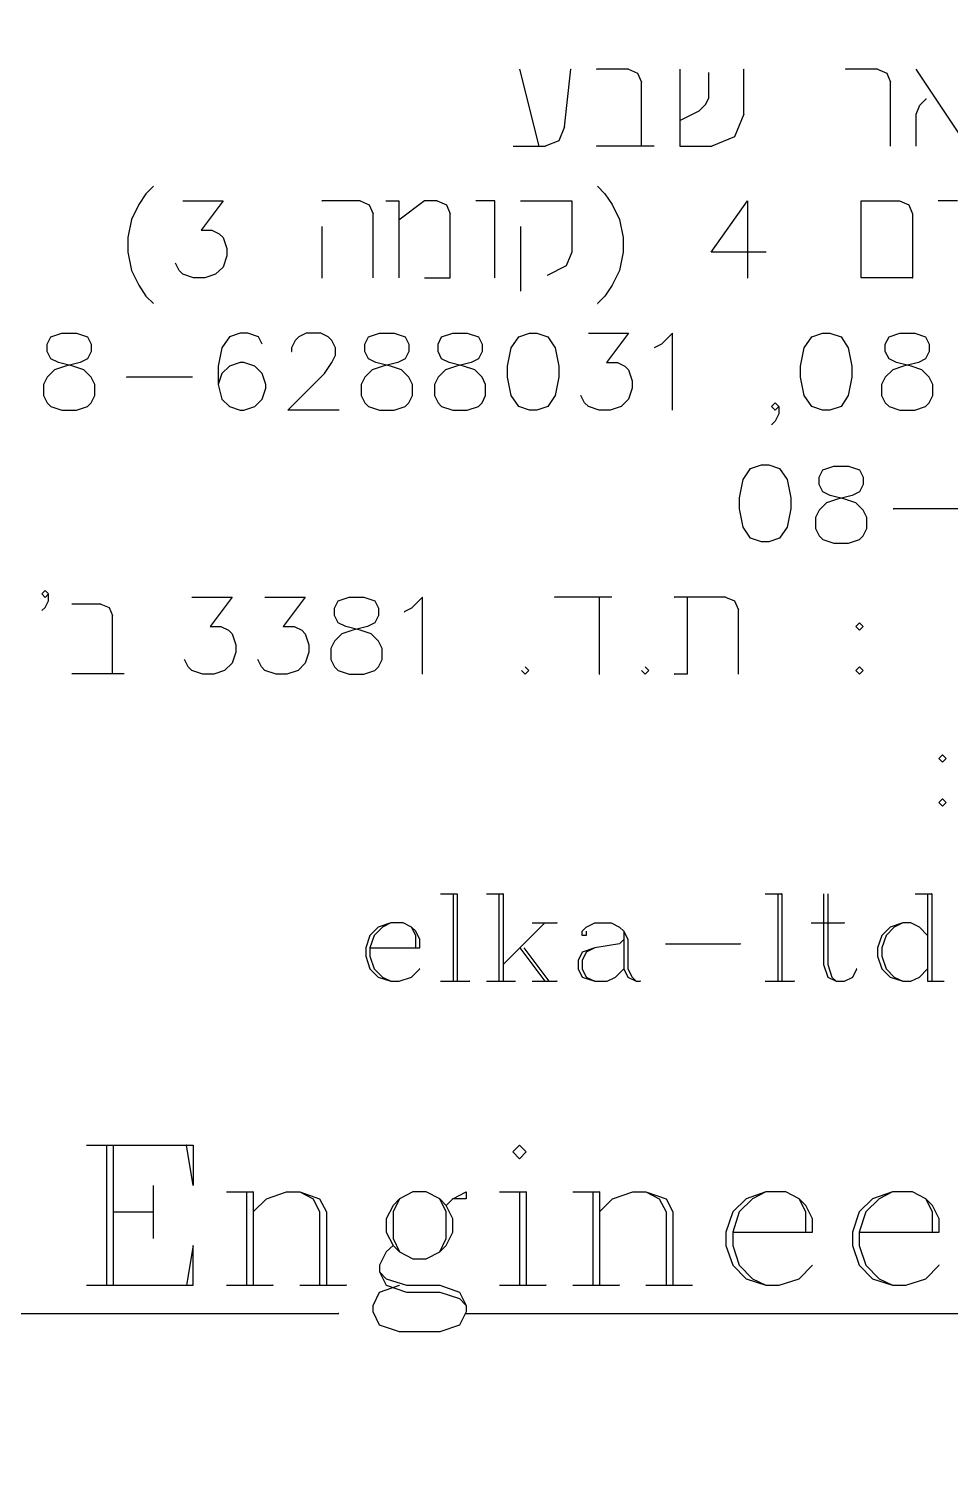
# Model space of a CAD drawing. Header units: metres. Extents: x 196582 to 208442, y 561446 to 572119.
# Drawn here: x 196758.98 to 196785.32, y 563631.65 to 563672.51 of the extents above; entities that cross this region are included whole.
import ezdxf

# ---------------------------------------------------------------- set-up
doc = ezdxf.new("R2010")
doc.units = ezdxf.units.M
doc.header["$MEASUREMENT"] = 0
doc.layers.add('M1204', color=7, linetype='Continuous')
picture_1 = doc.add_image_def('image1.ecw', size_in_pixel=(118525, 46520))

msp = doc.modelspace()

# ---------------------------------------------------------------- linework, layer by layer
at = {"layer": 'M1204'}
for p, q in [((196773.007, 563671.349), (196773.558, 563669.147)), ((196774.292, 563669.699), (196774.474, 563671.349)), ((196774.474, 563671.349), (196774.48, 563671.349)), ((196776.124, 563671.349), (196775.208, 563671.349)), ((196775.208, 563671.349), (196775.214, 563671.349)), ((196776.124, 563671.349), (196776.382, 563671.238)), ((196776.382, 563671.238), (196776.488, 563670.979)), ((196777.586, 563671.349), (196777.586, 563669.147)), ((196778.414, 563671.255), (196778.42, 563671.255)), ((196778.414, 563670.521), (196778.414, 563671.255)), ((196779.418, 563670.063), (196779.418, 563671.349)), ((196779.418, 563671.349), (196779.424, 563671.349)), ((196782.324, 563671.349), (196782.33, 563671.349)), ((196783.24, 563671.349), (196782.324, 563671.349)), ((196783.24, 563671.349), (196783.498, 563671.238)), ((196783.498, 563671.238), (196783.604, 563670.979)), ((196785.806, 563669.147), (196784.338, 563671.349)), ((196784.338, 563671.349), (196784.344, 563671.349)), ((196776.488, 563669.147), (196776.488, 563670.979)), ((196776.488, 563670.979), (196776.494, 563670.979)), ((196776.488, 563670.979), (196776.494, 563670.979)), ((196783.604, 563669.147), (196783.604, 563670.979)), ((196783.604, 563670.979), (196783.61, 563670.979)), ((196783.604, 563670.979), (196783.61, 563670.979)), ((196778.138, 563670.157), (196778.32, 563670.339)), ((196778.32, 563670.339), (196778.414, 563670.521)), ((196784.338, 563670.063), (196784.444, 563670.322)), ((196784.444, 563670.322), (196784.626, 563670.504)), ((196784.626, 563670.504), (196784.631, 563670.504)), ((196777.586, 563669.881), (196778.138, 563670.157)), ((196779.418, 563670.063), (196779.148, 563669.418)), ((196784.338, 563669.147), (196784.338, 563670.063)), ((196774.292, 563669.699), (196774.128, 563669.306)), ((196772.825, 563669.147), (196773.74, 563669.147)), ((196773.558, 563669.147), (196773.564, 563669.147)), ((196774.128, 563669.306), (196773.74, 563669.147)), ((196773.74, 563669.147), (196773.746, 563669.147)), ((196773.74, 563669.147), (196773.746, 563669.147)), ((196776.852, 563669.147), (196775.208, 563669.147)), ((196775.208, 563669.147), (196775.214, 563669.147)), ((196777.586, 563669.147), (196778.502, 563669.147)), ((196779.148, 563669.418), (196778.502, 563669.147)), ((196778.502, 563669.147), (196778.508, 563669.147)), ((196778.502, 563669.147), (196778.508, 563669.147)), ((196762.333, 563667.791), (196762.127, 563667.48)), ((196762.544, 563668.003), (196762.333, 563667.791)), ((196775.238, 563668.003), (196775.443, 563667.791)), ((196775.443, 563667.791), (196775.654, 563667.48)), ((196762.127, 563667.48), (196761.916, 563667.057)), ((196763.384, 563667.586), (196764.534, 563667.586)), ((196764.534, 563667.586), (196763.906, 563666.746)), ((196768.456, 563667.586), (196767.359, 563667.586)), ((196767.359, 563667.586), (196767.364, 563667.586)), ((196768.456, 563667.586), (196768.715, 563667.474)), ((196768.715, 563667.474), (196768.826, 563667.216)), ((196769.19, 563667.586), (196769.554, 563667.586)), ((196769.554, 563667.586), (196769.554, 563665.384)), ((196770.288, 563667.586), (196769.554, 563667.034)), ((196770.658, 563667.586), (196770.288, 563667.586)), ((196770.658, 563667.586), (196770.916, 563667.474)), ((196770.916, 563667.474), (196771.022, 563667.216)), ((196772.302, 563667.586), (196771.756, 563667.586)), ((196771.756, 563667.586), (196771.762, 563667.586)), ((196772.302, 563665.384), (196772.302, 563667.586)), ((196773.036, 563667.586), (196774.504, 563667.586)), ((196774.504, 563667.586), (196774.504, 563666.118)), ((196775.654, 563667.48), (196775.866, 563667.057)), ((196778.479, 563666.118), (196779.524, 563667.586)), ((196779.524, 563667.586), (196779.524, 563665.384)), ((196782.77, 563665.384), (196782.77, 563667.586)), ((196782.77, 563667.586), (196783.868, 563667.586)), ((196783.868, 563667.586), (196784.127, 563667.474)), ((196784.127, 563667.474), (196784.238, 563667.216)), ((196784.966, 563667.586), (196784.972, 563667.586)), ((196785.518, 563667.586), (196784.966, 563667.586)), ((196761.916, 563667.057), (196761.81, 563666.535)), ((196768.826, 563665.384), (196768.826, 563667.216)), ((196768.826, 563667.216), (196768.832, 563667.216)), ((196768.826, 563667.216), (196768.832, 563667.216)), ((196769.554, 563667.034), (196769.56, 563667.034)), ((196771.022, 563665.384), (196771.022, 563667.216)), ((196771.022, 563667.216), (196771.028, 563667.216)), ((196771.022, 563667.216), (196771.028, 563667.216)), ((196775.866, 563667.057), (196775.966, 563666.535)), ((196784.238, 563667.216), (196784.238, 563665.384)), ((196763.906, 563666.746), (196764.217, 563666.746)), ((196764.217, 563666.746), (196764.429, 563666.64)), ((196764.429, 563666.64), (196764.534, 563666.535)), ((196767.359, 563666.852), (196767.359, 563665.384)), ((196773.036, 563666.852), (196773.036, 563665.014)), ((196761.81, 563666.535), (196761.81, 563666.118)), ((196764.534, 563666.535), (196764.64, 563666.224)), ((196764.64, 563666.224), (196764.64, 563666.012)), ((196775.966, 563666.535), (196775.966, 563666.118)), ((196761.81, 563666.118), (196761.916, 563665.595)), ((196763.172, 563665.801), (196763.178, 563665.801)), ((196763.278, 563665.595), (196763.172, 563665.801)), ((196764.64, 563666.012), (196764.534, 563665.695)), ((196774.504, 563666.118), (196774.339, 563665.725)), ((196775.966, 563666.118), (196775.866, 563665.595)), ((196780.052, 563666.118), (196778.479, 563666.118)), ((196761.916, 563665.595), (196762.127, 563665.173)), ((196763.384, 563665.49), (196763.278, 563665.595)), ((196763.695, 563665.384), (196763.384, 563665.49)), ((196764.012, 563665.384), (196763.695, 563665.384)), ((196764.323, 563665.49), (196764.012, 563665.384)), ((196764.534, 563665.695), (196764.323, 563665.49)), ((196767.359, 563665.384), (196767.364, 563665.384)), ((196769.554, 563665.384), (196769.56, 563665.384)), ((196770.288, 563665.384), (196771.022, 563665.384)), ((196774.339, 563665.725), (196773.793, 563665.454)), ((196773.793, 563665.454), (196773.799, 563665.454)), ((196775.866, 563665.595), (196775.654, 563665.173)), ((196779.524, 563665.384), (196779.529, 563665.384)), ((196784.238, 563665.384), (196782.77, 563665.384)), ((196784.238, 563665.384), (196784.244, 563665.384)), ((196762.127, 563665.173), (196762.333, 563664.861)), ((196773.036, 563665.014), (196773.042, 563665.014)), ((196775.654, 563665.173), (196775.443, 563664.861)), ((196762.333, 563664.861), (196762.544, 563664.65)), ((196762.544, 563664.65), (196762.55, 563664.65)), ((196775.443, 563664.861), (196775.238, 563664.65)), ((196775.238, 563664.65), (196775.243, 563664.65)), ((196759.512, 563663.488), (196759.617, 563663.699)), ((196759.617, 563663.699), (196759.929, 563663.805)), ((196759.929, 563663.805), (196760.351, 563663.805)), ((196760.351, 563663.805), (196760.662, 563663.699)), ((196760.351, 563663.805), (196760.357, 563663.805)), ((196760.662, 563663.699), (196760.768, 563663.488)), ((196764.716, 563663.699), (196764.505, 563663.388)), ((196765.028, 563663.805), (196764.716, 563663.699)), ((196765.239, 563663.805), (196765.028, 563663.805)), ((196765.55, 563663.699), (196765.239, 563663.805)), ((196765.656, 563663.488), (196765.55, 563663.699)), ((196766.701, 563663.699), (196766.595, 563663.593)), ((196766.912, 563663.805), (196766.701, 563663.699)), ((196767.329, 563663.805), (196766.912, 563663.805)), ((196767.541, 563663.699), (196767.329, 563663.805)), ((196767.646, 563663.593), (196767.541, 563663.699)), ((196768.586, 563663.488), (196768.691, 563663.699)), ((196768.691, 563663.699), (196769.002, 563663.805)), ((196769.002, 563663.805), (196769.425, 563663.805)), ((196769.425, 563663.805), (196769.736, 563663.699)), ((196769.425, 563663.805), (196769.431, 563663.805)), ((196769.736, 563663.699), (196769.842, 563663.488)), ((196770.682, 563663.488), (196770.781, 563663.699)), ((196770.781, 563663.699), (196771.098, 563663.805)), ((196771.098, 563663.805), (196771.515, 563663.805)), ((196771.515, 563663.805), (196771.521, 563663.805)), ((196771.515, 563663.805), (196771.832, 563663.699)), ((196771.832, 563663.699), (196771.938, 563663.488)), ((196772.772, 563663.388), (196772.983, 563663.699)), ((196772.983, 563663.699), (196773.294, 563663.805)), ((196773.294, 563663.805), (196773.506, 563663.805)), ((196773.506, 563663.805), (196773.511, 563663.805)), ((196773.506, 563663.805), (196773.817, 563663.699)), ((196773.817, 563663.699), (196774.028, 563663.388)), ((196774.973, 563663.805), (196776.124, 563663.805)), ((196776.124, 563663.805), (196775.496, 563662.965)), ((196777.381, 563663.805), (196777.064, 563663.488)), ((196777.381, 563661.603), (196777.381, 563663.805)), ((196781.144, 563663.388), (196781.355, 563663.699)), ((196781.355, 563663.699), (196781.667, 563663.805)), ((196781.667, 563663.805), (196781.878, 563663.805)), ((196781.878, 563663.805), (196781.884, 563663.805)), ((196781.878, 563663.805), (196782.195, 563663.699)), ((196782.195, 563663.699), (196782.4, 563663.388)), ((196783.459, 563663.488), (196783.565, 563663.699)), ((196783.565, 563663.699), (196783.876, 563663.805)), ((196783.876, 563663.805), (196784.299, 563663.805)), ((196784.299, 563663.805), (196784.61, 563663.699)), ((196784.299, 563663.805), (196784.305, 563663.805)), ((196784.61, 563663.699), (196784.716, 563663.488)), ((196759.512, 563663.282), (196759.512, 563663.488)), ((196760.768, 563663.488), (196760.768, 563663.282)), ((196764.505, 563663.388), (196764.399, 563662.859)), ((196766.595, 563663.593), (196766.495, 563663.388)), ((196766.495, 563663.388), (196766.495, 563663.282)), ((196767.746, 563663.388), (196767.646, 563663.593)), ((196767.746, 563663.176), (196767.746, 563663.388)), ((196768.586, 563663.282), (196768.586, 563663.488)), ((196769.842, 563663.488), (196769.842, 563663.282)), ((196770.682, 563663.282), (196770.682, 563663.488)), ((196771.938, 563663.488), (196771.938, 563663.282)), ((196772.666, 563662.859), (196772.772, 563663.388)), ((196774.028, 563663.388), (196774.134, 563662.859)), ((196777.064, 563663.488), (196776.852, 563663.388)), ((196776.852, 563663.388), (196776.858, 563663.388)), ((196781.038, 563662.859), (196781.144, 563663.388)), ((196782.4, 563663.388), (196782.506, 563662.859)), ((196783.459, 563663.282), (196783.459, 563663.488)), ((196784.716, 563663.488), (196784.716, 563663.282)), ((196759.617, 563663.071), (196759.512, 563663.282)), ((196759.829, 563662.965), (196759.617, 563663.071)), ((196760.246, 563662.859), (196759.829, 563662.965)), ((196760.457, 563662.965), (196760.034, 563662.859)), ((196760.662, 563663.071), (196760.457, 563662.965)), ((196760.768, 563663.282), (196760.662, 563663.071)), ((196765.028, 563662.965), (196764.716, 563662.859)), ((196765.133, 563662.965), (196765.028, 563662.965)), ((196765.445, 563662.859), (196765.133, 563662.965)), ((196766.495, 563663.282), (196766.501, 563663.282)), ((196767.435, 563662.654), (196767.646, 563662.965)), ((196767.646, 563662.965), (196767.746, 563663.176)), ((196768.691, 563663.071), (196768.586, 563663.282)), ((196768.903, 563662.965), (196768.691, 563663.071)), ((196769.319, 563662.859), (196768.903, 563662.965)), ((196769.531, 563662.965), (196769.108, 563662.859)), ((196769.736, 563663.071), (196769.531, 563662.965)), ((196769.842, 563663.282), (196769.736, 563663.071)), ((196770.781, 563663.071), (196770.682, 563663.282)), ((196770.993, 563662.965), (196770.781, 563663.071)), ((196771.41, 563662.859), (196770.993, 563662.965)), ((196771.621, 563662.965), (196771.204, 563662.859)), ((196771.832, 563663.071), (196771.621, 563662.965)), ((196771.938, 563663.282), (196771.832, 563663.071)), ((196775.496, 563662.965), (196775.807, 563662.965)), ((196775.807, 563662.965), (196776.018, 563662.859)), ((196783.565, 563663.071), (196783.459, 563663.282)), ((196783.776, 563662.965), (196783.565, 563663.071)), ((196784.193, 563662.859), (196783.776, 563662.965)), ((196784.405, 563662.965), (196783.982, 563662.859)), ((196784.61, 563663.071), (196784.405, 563662.965)), ((196784.716, 563663.282), (196784.61, 563663.071)), ((196759.512, 563662.548), (196759.406, 563662.337)), ((196759.723, 563662.76), (196759.512, 563662.548)), ((196760.034, 563662.859), (196759.723, 563662.76)), ((196760.557, 563662.76), (196760.246, 563662.859)), ((196760.768, 563662.548), (196760.557, 563662.76)), ((196760.874, 563662.337), (196760.768, 563662.548)), ((196763.666, 563662.548), (196761.781, 563662.548)), ((196761.781, 563662.548), (196761.787, 563662.548)), ((196764.399, 563662.859), (196764.399, 563662.337)), ((196764.505, 563662.654), (196764.399, 563662.337)), ((196764.716, 563662.859), (196764.505, 563662.654)), ((196765.656, 563662.654), (196765.445, 563662.859)), ((196765.762, 563662.337), (196765.656, 563662.654)), ((196766.39, 563661.603), (196767.435, 563662.654)), ((196768.586, 563662.548), (196768.48, 563662.337)), ((196768.797, 563662.76), (196768.586, 563662.548)), ((196769.108, 563662.859), (196768.797, 563662.76)), ((196769.631, 563662.76), (196769.319, 563662.859)), ((196769.842, 563662.548), (196769.631, 563662.76)), ((196769.948, 563662.337), (196769.842, 563662.548)), ((196770.682, 563662.548), (196770.576, 563662.337)), ((196770.887, 563662.76), (196770.682, 563662.548)), ((196771.204, 563662.859), (196770.887, 563662.76)), ((196771.727, 563662.76), (196771.41, 563662.859)), ((196771.938, 563662.548), (196771.727, 563662.76)), ((196772.038, 563662.337), (196771.938, 563662.548)), ((196772.666, 563662.548), (196772.666, 563662.859)), ((196772.772, 563662.026), (196772.666, 563662.548)), ((196774.134, 563662.548), (196774.028, 563662.026)), ((196774.134, 563662.859), (196774.134, 563662.548)), ((196776.018, 563662.859), (196776.124, 563662.76)), ((196776.124, 563662.76), (196776.224, 563662.443)), ((196781.038, 563662.548), (196781.038, 563662.859)), ((196781.144, 563662.026), (196781.038, 563662.548)), ((196782.506, 563662.548), (196782.4, 563662.026)), ((196782.506, 563662.859), (196782.506, 563662.548)), ((196783.459, 563662.548), (196783.354, 563662.337)), ((196783.671, 563662.76), (196783.459, 563662.548)), ((196783.982, 563662.859), (196783.671, 563662.76)), ((196784.504, 563662.76), (196784.193, 563662.859)), ((196784.716, 563662.548), (196784.504, 563662.76)), ((196784.821, 563662.337), (196784.716, 563662.548)), ((196759.406, 563662.337), (196759.406, 563662.026)), ((196760.874, 563662.026), (196760.874, 563662.337)), ((196764.399, 563662.337), (196764.405, 563662.337)), ((196764.399, 563662.337), (196764.505, 563661.92)), ((196765.656, 563661.92), (196765.762, 563662.231)), ((196765.762, 563662.231), (196765.762, 563662.337)), ((196768.48, 563662.337), (196768.48, 563662.026)), ((196769.948, 563662.026), (196769.948, 563662.337)), ((196770.576, 563662.337), (196770.576, 563662.026)), ((196772.038, 563662.026), (196772.038, 563662.337)), ((196776.224, 563662.231), (196776.124, 563661.92)), ((196776.224, 563662.443), (196776.224, 563662.231)), ((196783.354, 563662.337), (196783.354, 563662.026)), ((196784.821, 563662.026), (196784.821, 563662.337)), ((196759.406, 563662.026), (196759.512, 563661.814)), ((196759.512, 563661.814), (196759.617, 563661.709)), ((196759.617, 563661.709), (196759.929, 563661.603)), ((196760.351, 563661.603), (196760.662, 563661.709)), ((196760.662, 563661.709), (196760.768, 563661.814)), ((196760.768, 563661.814), (196760.874, 563662.026)), ((196764.505, 563661.92), (196764.716, 563661.709)), ((196764.716, 563661.709), (196765.028, 563661.603)), ((196765.133, 563661.603), (196765.445, 563661.709)), ((196765.445, 563661.709), (196765.656, 563661.92)), ((196768.48, 563662.026), (196768.586, 563661.814)), ((196768.586, 563661.814), (196768.691, 563661.709)), ((196768.691, 563661.709), (196769.002, 563661.603)), ((196769.425, 563661.603), (196769.736, 563661.709)), ((196769.736, 563661.709), (196769.842, 563661.814)), ((196769.842, 563661.814), (196769.948, 563662.026)), ((196770.576, 563662.026), (196770.682, 563661.814)), ((196770.682, 563661.814), (196770.781, 563661.709)), ((196770.781, 563661.709), (196771.098, 563661.603)), ((196771.515, 563661.603), (196771.832, 563661.709)), ((196771.832, 563661.709), (196771.938, 563661.814)), ((196771.938, 563661.814), (196772.038, 563662.026)), ((196772.983, 563661.709), (196772.772, 563662.026)), ((196773.294, 563661.603), (196772.983, 563661.709)), ((196773.817, 563661.709), (196773.506, 563661.603)), ((196774.028, 563662.026), (196773.817, 563661.709)), ((196774.762, 563662.026), (196774.768, 563662.026)), ((196774.868, 563661.814), (196774.762, 563662.026)), ((196774.973, 563661.709), (196774.868, 563661.814)), ((196775.285, 563661.603), (196774.973, 563661.709)), ((196775.913, 563661.709), (196775.596, 563661.603)), ((196776.124, 563661.92), (196775.913, 563661.709)), ((196780.205, 563661.709), (196780.31, 563661.814)), ((196780.31, 563661.603), (196780.205, 563661.709)), ((196780.31, 563661.814), (196780.416, 563661.709)), ((196780.416, 563661.709), (196780.31, 563661.603)), ((196780.416, 563661.709), (196780.416, 563661.497)), ((196781.355, 563661.709), (196781.144, 563662.026)), ((196781.667, 563661.603), (196781.355, 563661.709)), ((196782.195, 563661.709), (196781.878, 563661.603)), ((196782.4, 563662.026), (196782.195, 563661.709)), ((196783.354, 563662.026), (196783.459, 563661.814)), ((196783.459, 563661.814), (196783.565, 563661.709)), ((196783.565, 563661.709), (196783.876, 563661.603)), ((196784.299, 563661.603), (196784.61, 563661.709)), ((196784.61, 563661.709), (196784.716, 563661.814)), ((196784.716, 563661.814), (196784.821, 563662.026)), ((196759.929, 563661.603), (196760.351, 563661.603)), ((196765.028, 563661.603), (196765.133, 563661.603)), ((196767.852, 563661.603), (196766.39, 563661.603)), ((196769.002, 563661.603), (196769.425, 563661.603)), ((196771.098, 563661.603), (196771.515, 563661.603)), ((196773.506, 563661.603), (196773.294, 563661.603)), ((196775.596, 563661.603), (196775.285, 563661.603)), ((196780.31, 563661.292), (196780.205, 563661.186)), ((196780.416, 563661.497), (196780.31, 563661.292)), ((196781.878, 563661.603), (196781.667, 563661.603)), ((196783.876, 563661.603), (196784.299, 563661.603)), ((196780.205, 563661.186), (196780.211, 563661.186)), ((196779.606, 563659.936), (196779.917, 563660.041)), ((196779.917, 563660.041), (196780.128, 563660.041)), ((196780.128, 563660.041), (196780.134, 563660.041)), ((196780.128, 563660.041), (196780.439, 563659.936)), ((196779.289, 563659.096), (196779.394, 563659.624)), ((196779.394, 563659.624), (196779.606, 563659.936)), ((196780.439, 563659.936), (196780.651, 563659.624)), ((196780.651, 563659.624), (196780.757, 563659.096)), ((196781.567, 563659.686), (196781.673, 563659.897)), ((196781.567, 563659.48), (196781.567, 563659.686)), ((196781.673, 563659.897), (196781.984, 563660.003)), ((196781.984, 563660.003), (196782.407, 563660.003)), ((196782.407, 563660.003), (196782.413, 563660.003)), ((196782.407, 563660.003), (196782.718, 563659.897)), ((196782.718, 563659.897), (196782.823, 563659.686)), ((196782.823, 563659.686), (196782.823, 563659.48)), ((196781.673, 563659.269), (196781.567, 563659.48)), ((196781.884, 563659.163), (196781.673, 563659.269)), ((196782.718, 563659.269), (196782.512, 563659.163)), ((196782.823, 563659.48), (196782.718, 563659.269)), ((196779.289, 563658.785), (196779.289, 563659.096)), ((196780.757, 563659.096), (196780.757, 563658.785)), ((196781.778, 563658.958), (196781.567, 563658.746)), ((196782.09, 563659.057), (196781.778, 563658.958)), ((196782.301, 563659.057), (196781.884, 563659.163)), ((196782.512, 563659.163), (196782.09, 563659.057)), ((196782.612, 563658.958), (196782.301, 563659.057)), ((196782.823, 563658.746), (196782.612, 563658.958)), ((196779.394, 563658.262), (196779.289, 563658.785)), ((196780.757, 563658.785), (196780.651, 563658.262)), ((196781.567, 563658.746), (196781.461, 563658.535)), ((196781.461, 563658.535), (196781.461, 563658.224)), ((196782.929, 563658.535), (196782.823, 563658.746)), ((196782.929, 563658.224), (196782.929, 563658.535)), ((196785.571, 563658.785), (196783.686, 563658.785)), ((196783.686, 563658.785), (196783.692, 563658.785)), ((196779.606, 563657.945), (196779.394, 563658.262)), ((196780.651, 563658.262), (196780.439, 563657.945)), ((196781.461, 563658.224), (196781.567, 563658.012)), ((196781.567, 563658.012), (196781.673, 563657.907)), ((196782.718, 563657.907), (196782.823, 563658.012)), ((196782.823, 563658.012), (196782.929, 563658.224)), ((196779.917, 563657.84), (196779.606, 563657.945)), ((196780.128, 563657.84), (196779.917, 563657.84)), ((196780.439, 563657.945), (196780.128, 563657.84)), ((196781.673, 563657.907), (196781.984, 563657.801)), ((196781.984, 563657.801), (196782.407, 563657.801)), ((196782.407, 563657.801), (196782.718, 563657.907)), ((196759.45, 563656.447), (196759.355, 563656.352)), ((196759.355, 563656.352), (196759.45, 563656.256)), ((196759.546, 563656.352), (196759.45, 563656.447)), ((196759.45, 563656.256), (196759.546, 563656.352)), ((196759.546, 563656.352), (196759.549, 563656.352)), ((196759.546, 563656.161), (196759.546, 563656.352)), ((196759.355, 563655.877), (196759.45, 563655.97)), ((196759.45, 563655.97), (196759.546, 563656.161)), ((196761.044, 563656.065), (196760.211, 563656.065)), ((196760.211, 563656.065), (196760.214, 563656.065)), ((196761.044, 563656.065), (196761.279, 563655.97)), ((196761.279, 563655.97), (196761.378, 563655.734)), ((196763.642, 563656.26), (196764.793, 563656.26)), ((196764.793, 563656.26), (196764.165, 563655.427)), ((196765.732, 563656.26), (196766.883, 563656.26)), ((196766.883, 563656.26), (196766.255, 563655.427)), ((196767.723, 563655.949), (196767.828, 563656.155)), ((196767.723, 563655.738), (196767.723, 563655.949)), ((196767.828, 563656.155), (196768.139, 563656.26)), ((196768.139, 563656.26), (196768.562, 563656.26)), ((196768.562, 563656.26), (196768.568, 563656.26)), ((196768.562, 563656.26), (196768.873, 563656.155)), ((196768.873, 563656.155), (196768.979, 563655.949)), ((196768.979, 563655.949), (196768.979, 563655.738)), ((196769.918, 563655.949), (196769.713, 563655.843)), ((196770.235, 563656.26), (196769.918, 563655.949)), ((196770.235, 563654.064), (196770.235, 563656.26)), ((196775.649, 563656.26), (196774.005, 563656.26)), ((196774.005, 563656.26), (196774.011, 563656.26)), ((196775.285, 563656.26), (196775.285, 563654.064)), ((196778.895, 563656.26), (196777.428, 563656.26)), ((196777.428, 563656.26), (196777.433, 563656.26)), ((196777.797, 563656.26), (196777.797, 563654.064)), ((196778.895, 563656.26), (196779.154, 563656.155)), ((196779.154, 563656.155), (196779.259, 563655.896)), ((196761.378, 563654.066), (196761.378, 563655.734)), ((196761.378, 563655.734), (196761.381, 563655.734)), ((196761.378, 563655.734), (196761.381, 563655.734)), ((196767.828, 563655.526), (196767.723, 563655.738)), ((196768.04, 563655.427), (196767.828, 563655.526)), ((196768.873, 563655.526), (196768.662, 563655.427)), ((196768.979, 563655.738), (196768.873, 563655.526)), ((196769.713, 563655.843), (196769.719, 563655.843)), ((196779.259, 563654.064), (196779.259, 563655.896)), ((196779.259, 563655.896), (196779.265, 563655.896)), ((196779.259, 563655.896), (196779.265, 563655.896)), ((196782.612, 563655.427), (196782.717, 563655.526)), ((196782.717, 563655.526), (196782.723, 563655.526)), ((196782.717, 563655.526), (196782.823, 563655.427)), ((196764.165, 563655.427), (196764.476, 563655.427)), ((196764.476, 563655.427), (196764.687, 563655.321)), ((196764.687, 563655.321), (196764.793, 563655.215)), ((196764.793, 563655.215), (196764.898, 563654.898)), ((196766.255, 563655.427), (196766.572, 563655.427)), ((196766.572, 563655.427), (196766.783, 563655.321)), ((196766.783, 563655.321), (196766.883, 563655.215)), ((196766.883, 563655.215), (196766.989, 563654.898)), ((196767.934, 563655.215), (196767.723, 563655.004)), ((196768.245, 563655.321), (196767.934, 563655.215)), ((196768.456, 563655.321), (196768.04, 563655.427)), ((196768.662, 563655.427), (196768.245, 563655.321)), ((196768.768, 563655.215), (196768.456, 563655.321)), ((196768.979, 563655.004), (196768.768, 563655.215)), ((196782.717, 563655.321), (196782.612, 563655.427)), ((196782.823, 563655.427), (196782.717, 563655.321)), ((196764.898, 563654.898), (196764.898, 563654.693)), ((196766.989, 563654.898), (196766.989, 563654.693)), ((196767.723, 563655.004), (196767.617, 563654.798)), ((196767.617, 563654.798), (196767.617, 563654.481)), ((196769.085, 563654.798), (196768.979, 563655.004)), ((196769.085, 563654.481), (196769.085, 563654.798)), ((196763.431, 563654.481), (196763.437, 563654.481)), ((196763.536, 563654.27), (196763.431, 563654.481)), ((196764.793, 563654.376), (196764.581, 563654.164)), ((196764.898, 563654.693), (196764.793, 563654.376)), ((196765.527, 563654.481), (196765.533, 563654.481)), ((196765.632, 563654.27), (196765.527, 563654.481)), ((196766.883, 563654.376), (196766.677, 563654.164)), ((196766.989, 563654.693), (196766.883, 563654.376)), ((196767.617, 563654.481), (196767.723, 563654.27)), ((196768.979, 563654.27), (196769.085, 563654.481)), ((196761.712, 563654.066), (196760.211, 563654.066)), ((196760.211, 563654.066), (196760.214, 563654.066)), ((196763.642, 563654.164), (196763.536, 563654.27)), ((196763.953, 563654.064), (196763.642, 563654.164)), ((196764.27, 563654.064), (196763.953, 563654.064)), ((196764.581, 563654.164), (196764.27, 563654.064)), ((196765.732, 563654.164), (196765.632, 563654.27)), ((196766.049, 563654.064), (196765.732, 563654.164)), ((196766.36, 563654.064), (196766.049, 563654.064)), ((196766.677, 563654.164), (196766.36, 563654.064)), ((196767.723, 563654.27), (196767.828, 563654.164)), ((196767.828, 563654.164), (196768.139, 563654.064)), ((196768.139, 563654.064), (196768.562, 563654.064)), ((196768.562, 563654.064), (196768.873, 563654.164)), ((196768.873, 563654.164), (196768.979, 563654.27)), ((196773.059, 563654.164), (196773.065, 563654.164)), ((196773.165, 563654.064), (196773.059, 563654.164)), ((196773.165, 563654.27), (196773.271, 563654.164)), ((196773.271, 563654.164), (196773.165, 563654.064)), ((196775.285, 563654.064), (196775.29, 563654.064)), ((196776.488, 563654.164), (196776.494, 563654.164)), ((196776.594, 563654.064), (196776.488, 563654.164)), ((196776.594, 563654.27), (196776.7, 563654.164)), ((196776.7, 563654.164), (196776.594, 563654.064)), ((196777.428, 563654.064), (196777.433, 563654.064)), ((196777.797, 563654.064), (196777.428, 563654.064)), ((196782.612, 563654.164), (196782.717, 563654.27)), ((196782.717, 563654.064), (196782.612, 563654.164)), ((196782.717, 563654.27), (196782.723, 563654.27)), ((196782.717, 563654.27), (196782.823, 563654.164)), ((196782.823, 563654.164), (196782.717, 563654.064)), ((196784.99, 563651.651), (196785.095, 563651.757)), ((196785.095, 563651.546), (196784.99, 563651.651)), ((196785.095, 563651.757), (196785.101, 563651.757)), ((196785.095, 563651.757), (196785.201, 563651.651)), ((196785.201, 563651.651), (196785.095, 563651.546)), ((196784.99, 563650.395), (196785.095, 563650.501)), ((196785.095, 563650.289), (196784.99, 563650.395)), ((196785.095, 563650.501), (196785.101, 563650.501)), ((196785.095, 563650.501), (196785.201, 563650.395)), ((196785.201, 563650.395), (196785.095, 563650.289)), ((196770.751, 563647.786), (196771.227, 563647.786)), ((196771.109, 563647.786), (196771.109, 563645.285)), ((196771.227, 563647.786), (196771.221, 563647.786)), ((196771.227, 563647.786), (196771.227, 563645.285)), ((196772.061, 563647.786), (196772.536, 563647.786)), ((196772.419, 563647.786), (196772.419, 563645.285)), ((196772.536, 563647.786), (196772.53, 563647.786)), ((196772.536, 563647.786), (196772.536, 563645.285)), ((196780.028, 563647.786), (196780.503, 563647.786)), ((196780.386, 563647.786), (196780.386, 563645.285)), ((196780.503, 563647.786), (196780.497, 563647.786)), ((196780.503, 563647.786), (196780.503, 563645.285)), ((196781.695, 563647.786), (196781.695, 563645.76)), ((196781.813, 563647.786), (196781.813, 563645.76)), ((196784.314, 563647.786), (196784.789, 563647.786)), ((196784.666, 563647.786), (196784.666, 563645.285)), ((196784.789, 563647.786), (196784.783, 563647.786)), ((196784.789, 563647.786), (196784.789, 563645.285)), ((196769.325, 563646.952), (196768.966, 563646.835)), ((196769.325, 563646.952), (196769.09, 563646.835)), ((196769.683, 563646.952), (196769.325, 563646.952)), ((196769.918, 563646.835), (196769.683, 563646.952)), ((196773.728, 563646.952), (196772.536, 563645.76)), ((196773.37, 563646.952), (196774.08, 563646.952)), ((196774.08, 563646.952), (196774.074, 563646.952)), ((196774.914, 563646.835), (196775.155, 563646.952)), ((196775.155, 563646.952), (196775.63, 563646.952)), ((196775.63, 563646.952), (196775.865, 563646.835)), ((196781.337, 563646.952), (196782.288, 563646.952)), ((196782.288, 563646.952), (196782.282, 563646.952)), ((196783.956, 563646.952), (196783.597, 563646.835)), ((196783.956, 563646.952), (196783.715, 563646.835)), ((196784.19, 563646.952), (196783.956, 563646.952)), ((196784.431, 563646.835), (196784.19, 563646.952)), ((196768.732, 563646.594), (196768.614, 563646.236)), ((196768.966, 563646.835), (196768.732, 563646.594)), ((196768.849, 563646.594), (196768.732, 563646.236)), ((196769.09, 563646.835), (196768.849, 563646.594)), ((196769.918, 563646.835), (196769.912, 563646.835)), ((196770.041, 563646.717), (196769.918, 563646.835)), ((196770.041, 563646.594), (196769.918, 563646.835)), ((196770.158, 563646.476), (196770.041, 563646.717)), ((196770.041, 563646.236), (196770.041, 563646.594)), ((196774.797, 563646.717), (196774.914, 563646.835)), ((196774.797, 563646.594), (196774.797, 563646.717)), ((196774.914, 563646.594), (196774.797, 563646.594)), ((196774.914, 563646.717), (196774.914, 563646.594)), ((196775.865, 563646.835), (196775.988, 563646.717)), ((196775.988, 563646.717), (196775.988, 563645.643)), ((196775.988, 563646.717), (196776.106, 563646.476)), ((196783.363, 563646.594), (196783.239, 563646.236)), ((196783.597, 563646.835), (196783.363, 563646.594)), ((196783.48, 563646.594), (196783.363, 563646.236)), ((196783.715, 563646.835), (196783.48, 563646.594)), ((196784.666, 563646.594), (196784.431, 563646.835)), ((196768.614, 563646.236), (196768.614, 563646.001)), ((196768.732, 563646.236), (196770.158, 563646.236)), ((196768.732, 563646.236), (196768.732, 563646.001)), ((196770.158, 563646.236), (196770.158, 563646.476)), ((196773.012, 563646.236), (196773.728, 563645.285)), ((196773.129, 563646.236), (196773.845, 563645.285)), ((196775.155, 563646.236), (196774.797, 563646.118)), ((196775.155, 563646.236), (196774.914, 563646.118)), ((196775.865, 563646.359), (196775.155, 563646.236)), ((196775.988, 563646.476), (196775.865, 563646.359)), ((196776.106, 563646.476), (196776.106, 563645.643)), ((196777.174, 563646.359), (196779.317, 563646.359)), ((196779.317, 563646.359), (196779.312, 563646.359)), ((196783.239, 563646.236), (196783.239, 563646.001)), ((196783.363, 563646.236), (196783.363, 563646.001)), ((196768.614, 563646.001), (196768.732, 563645.643)), ((196768.732, 563646.001), (196768.849, 563645.643)), ((196772.536, 563645.76), (196772.53, 563645.76)), ((196774.797, 563646.118), (196774.679, 563645.883)), ((196774.679, 563645.883), (196774.679, 563645.643)), ((196774.914, 563646.118), (196774.797, 563645.883)), ((196774.797, 563645.883), (196774.797, 563645.643)), ((196781.695, 563645.76), (196781.813, 563645.402)), ((196781.813, 563645.76), (196781.93, 563645.402)), ((196783.239, 563646.001), (196783.363, 563645.643)), ((196783.363, 563646.001), (196783.48, 563645.643)), ((196768.732, 563645.643), (196768.966, 563645.402)), ((196768.849, 563645.643), (196769.09, 563645.402)), ((196768.966, 563645.402), (196769.325, 563645.285)), ((196769.09, 563645.402), (196769.325, 563645.285)), ((196769.565, 563645.285), (196769.918, 563645.402)), ((196769.918, 563645.402), (196770.158, 563645.643)), ((196770.158, 563645.643), (196770.152, 563645.643)), ((196774.679, 563645.643), (196774.797, 563645.402)), ((196774.797, 563645.643), (196774.914, 563645.402)), ((196774.797, 563645.402), (196775.155, 563645.285)), ((196774.914, 563645.402), (196775.155, 563645.285)), ((196775.513, 563645.285), (196775.748, 563645.402)), ((196775.748, 563645.402), (196775.988, 563645.643)), ((196775.988, 563645.643), (196775.983, 563645.643)), ((196775.988, 563645.643), (196776.106, 563645.402)), ((196776.106, 563645.643), (196776.223, 563645.402)), ((196776.106, 563645.402), (196776.341, 563645.285)), ((196776.223, 563645.402), (196776.341, 563645.285)), ((196781.813, 563645.402), (196782.053, 563645.285)), ((196781.93, 563645.402), (196782.053, 563645.285)), ((196782.288, 563645.285), (196782.529, 563645.402)), ((196782.529, 563645.402), (196782.646, 563645.643)), ((196782.646, 563645.643), (196782.64, 563645.643)), ((196783.363, 563645.643), (196783.597, 563645.402)), ((196783.48, 563645.643), (196783.715, 563645.402)), ((196783.597, 563645.402), (196783.956, 563645.285)), ((196783.715, 563645.402), (196783.956, 563645.285)), ((196784.19, 563645.285), (196784.431, 563645.402)), ((196784.431, 563645.402), (196784.666, 563645.643)), ((196784.666, 563645.643), (196784.66, 563645.643)), ((196769.325, 563645.285), (196769.319, 563645.285)), ((196769.325, 563645.285), (196769.565, 563645.285)), ((196770.751, 563645.285), (196771.585, 563645.285)), ((196771.109, 563645.285), (196771.104, 563645.285)), ((196771.227, 563645.285), (196771.221, 563645.285)), ((196771.585, 563645.285), (196771.579, 563645.285)), ((196772.061, 563645.285), (196772.894, 563645.285)), ((196772.419, 563645.285), (196772.413, 563645.285)), ((196772.536, 563645.285), (196772.53, 563645.285)), ((196772.894, 563645.285), (196772.888, 563645.285)), ((196773.37, 563645.285), (196774.08, 563645.285)), ((196773.728, 563645.285), (196773.722, 563645.285)), ((196773.845, 563645.285), (196773.84, 563645.285)), ((196774.08, 563645.285), (196774.074, 563645.285)), ((196775.155, 563645.285), (196775.149, 563645.285)), ((196775.155, 563645.285), (196775.513, 563645.285)), ((196776.341, 563645.285), (196776.335, 563645.285)), ((196776.341, 563645.285), (196776.464, 563645.285)), ((196776.464, 563645.285), (196776.458, 563645.285)), ((196780.028, 563645.285), (196780.861, 563645.285)), ((196780.386, 563645.285), (196780.38, 563645.285)), ((196780.503, 563645.285), (196780.497, 563645.285)), ((196780.861, 563645.285), (196780.856, 563645.285)), ((196782.053, 563645.285), (196782.047, 563645.285)), ((196782.053, 563645.285), (196782.288, 563645.285)), ((196783.956, 563645.285), (196783.95, 563645.285)), ((196783.956, 563645.285), (196784.19, 563645.285)), ((196784.666, 563645.285), (196784.66, 563645.285)), ((196784.666, 563645.285), (196785.142, 563645.285)), ((196784.789, 563645.285), (196784.783, 563645.285)), ((196785.142, 563645.285), (196785.136, 563645.285)), ((196760.638, 563640.597), (196763.679, 563640.597)), ((196761.208, 563640.597), (196761.208, 563636.599)), ((196761.396, 563640.597), (196761.396, 563636.599)), ((196763.492, 563640.597), (196763.486, 563640.597)), ((196763.679, 563639.452), (196763.492, 563640.597)), ((196763.679, 563640.597), (196763.679, 563639.452)), ((196773.009, 563640.597), (196772.815, 563640.409)), ((196772.815, 563640.409), (196773.009, 563640.215)), ((196773.009, 563640.597), (196773.003, 563640.597)), ((196773.197, 563640.409), (196773.009, 563640.597)), ((196773.009, 563640.215), (196773.197, 563640.409)), ((196762.54, 563639.452), (196762.54, 563637.931)), ((196764.631, 563639.264), (196765.394, 563639.264)), ((196765.206, 563639.264), (196765.206, 563636.599)), ((196765.394, 563639.264), (196765.388, 563639.264)), ((196765.394, 563639.264), (196765.394, 563636.599)), ((196765.775, 563639.07), (196766.345, 563639.264)), ((196766.345, 563639.264), (196766.727, 563639.264)), ((196766.727, 563639.264), (196767.296, 563639.07)), ((196766.727, 563639.264), (196767.108, 563639.07)), ((196769.962, 563639.264), (196769.58, 563639.07)), ((196769.962, 563639.264), (196769.956, 563639.264)), ((196770.343, 563639.264), (196769.962, 563639.264)), ((196770.725, 563639.07), (196770.343, 563639.264)), ((196771.101, 563639.07), (196771.482, 563639.264)), ((196771.482, 563639.264), (196771.482, 563639.07)), ((196772.433, 563639.264), (196773.197, 563639.264)), ((196773.009, 563639.264), (196773.009, 563636.599)), ((196773.197, 563639.264), (196773.191, 563639.264)), ((196773.197, 563639.264), (196773.197, 563636.599)), ((196774.529, 563639.264), (196775.293, 563639.264)), ((196775.099, 563639.264), (196775.099, 563636.599)), ((196775.293, 563639.264), (196775.287, 563639.264)), ((196775.293, 563639.264), (196775.293, 563636.599)), ((196775.668, 563639.07), (196776.244, 563639.264)), ((196776.244, 563639.264), (196776.62, 563639.264)), ((196776.62, 563639.264), (196777.195, 563639.07)), ((196776.62, 563639.264), (196777.001, 563639.07)), ((196780.048, 563639.264), (196779.479, 563639.07)), ((196780.048, 563639.264), (196779.667, 563639.07)), ((196780.618, 563639.264), (196780.048, 563639.264)), ((196780.999, 563639.07), (196780.618, 563639.264)), ((196783.665, 563639.264), (196783.09, 563639.07)), ((196783.665, 563639.264), (196783.283, 563639.07)), ((196784.234, 563639.264), (196783.665, 563639.264)), ((196784.616, 563639.07), (196784.234, 563639.264)), ((196765.394, 563638.695), (196765.775, 563639.07)), ((196767.108, 563639.07), (196767.296, 563638.695)), ((196767.296, 563639.07), (196767.49, 563638.695)), ((196769.392, 563638.882), (196769.198, 563638.501)), ((196769.58, 563639.07), (196769.392, 563638.882)), ((196769.58, 563639.07), (196769.392, 563638.695)), ((196770.725, 563639.07), (196770.719, 563639.07)), ((196770.913, 563638.882), (196770.725, 563639.07)), ((196770.913, 563638.695), (196770.725, 563639.07)), ((196770.913, 563638.882), (196771.101, 563639.07)), ((196771.101, 563638.501), (196770.913, 563638.882)), ((196771.101, 563639.07), (196771.095, 563639.07)), ((196771.482, 563639.07), (196771.101, 563639.07)), ((196775.293, 563638.695), (196775.668, 563639.07)), ((196777.001, 563639.07), (196777.195, 563638.695)), ((196777.195, 563639.07), (196777.383, 563638.695)), ((196779.479, 563639.07), (196779.097, 563638.695)), ((196779.667, 563639.07), (196779.285, 563638.695)), ((196780.999, 563639.07), (196780.994, 563639.07)), ((196781.187, 563638.882), (196780.999, 563639.07)), ((196781.187, 563638.695), (196780.999, 563639.07)), ((196781.381, 563638.501), (196781.187, 563638.882)), ((196783.09, 563639.07), (196782.714, 563638.695)), ((196783.283, 563639.07), (196782.902, 563638.695)), ((196784.616, 563639.07), (196784.61, 563639.07)), ((196784.804, 563638.882), (196784.616, 563639.07)), ((196784.804, 563638.695), (196784.616, 563639.07)), ((196784.998, 563638.501), (196784.804, 563638.882)), ((196761.396, 563638.695), (196762.54, 563638.695)), ((196762.54, 563638.695), (196762.535, 563638.695)), ((196767.296, 563638.695), (196767.296, 563636.599)), ((196767.49, 563638.695), (196767.49, 563636.599)), ((196769.198, 563638.501), (196769.198, 563638.119)), ((196769.392, 563638.695), (196769.392, 563637.931)), ((196770.913, 563637.931), (196770.913, 563638.695)), ((196771.101, 563638.119), (196771.101, 563638.501)), ((196777.195, 563638.695), (196777.195, 563636.599)), ((196777.383, 563638.695), (196777.383, 563636.599)), ((196779.097, 563638.695), (196778.903, 563638.119)), ((196779.285, 563638.695), (196779.097, 563638.119)), ((196781.187, 563638.119), (196781.187, 563638.695)), ((196781.381, 563638.119), (196781.381, 563638.501)), ((196782.714, 563638.695), (196782.52, 563638.119)), ((196782.902, 563638.695), (196782.714, 563638.119)), ((196784.804, 563638.119), (196784.804, 563638.695)), ((196784.998, 563638.119), (196784.998, 563638.501)), ((196769.198, 563638.119), (196769.392, 563637.738)), ((196770.913, 563637.738), (196771.101, 563638.119)), ((196778.903, 563638.119), (196778.903, 563637.738)), ((196779.097, 563638.119), (196781.381, 563638.119)), ((196779.097, 563638.119), (196779.097, 563637.738)), ((196782.52, 563638.119), (196782.52, 563637.738)), ((196782.714, 563638.119), (196784.998, 563638.119)), ((196782.714, 563638.119), (196782.714, 563637.738)), ((196762.54, 563637.931), (196762.535, 563637.931)), ((196763.679, 563637.738), (196763.492, 563636.599)), ((196763.679, 563636.599), (196763.679, 563637.738)), ((196769.198, 563637.55), (196769.01, 563637.168)), ((196769.392, 563637.738), (196769.198, 563637.55)), ((196769.392, 563637.931), (196769.58, 563637.55)), ((196769.392, 563637.738), (196769.58, 563637.55)), ((196769.58, 563637.55), (196769.574, 563637.55)), ((196769.58, 563637.55), (196769.962, 563637.356)), ((196770.343, 563637.356), (196770.725, 563637.55)), ((196770.725, 563637.55), (196770.913, 563637.931)), ((196770.725, 563637.55), (196770.913, 563637.738)), ((196778.903, 563637.738), (196779.097, 563637.168)), ((196779.097, 563637.738), (196779.285, 563637.168)), ((196782.52, 563637.738), (196782.714, 563637.168)), ((196782.714, 563637.738), (196782.902, 563637.168)), ((196769.01, 563637.168), (196769.01, 563636.98)), ((196769.962, 563637.356), (196770.343, 563637.356)), ((196779.097, 563637.168), (196779.479, 563636.786)), ((196779.285, 563637.168), (196779.667, 563636.786)), ((196780.999, 563636.786), (196781.381, 563637.168)), ((196781.381, 563637.168), (196781.375, 563637.168)), ((196782.714, 563637.168), (196783.09, 563636.786)), ((196782.902, 563637.168), (196783.283, 563636.786)), ((196784.616, 563636.786), (196784.998, 563637.168)), ((196784.998, 563637.168), (196784.992, 563637.168)), ((196769.01, 563636.98), (196769.198, 563636.599)), ((196769.01, 563636.98), (196769.198, 563636.786)), ((196769.198, 563636.786), (196769.774, 563636.599)), ((196779.479, 563636.786), (196780.048, 563636.599)), ((196779.667, 563636.786), (196780.048, 563636.599)), ((196780.43, 563636.599), (196780.999, 563636.786)), ((196783.09, 563636.786), (196783.665, 563636.599)), ((196783.283, 563636.786), (196783.665, 563636.599)), ((196784.041, 563636.599), (196784.616, 563636.786)), ((196760.638, 563636.599), (196763.679, 563636.599)), ((196761.208, 563636.599), (196761.202, 563636.599)), ((196761.396, 563636.599), (196761.39, 563636.599)), ((196763.492, 563636.599), (196763.486, 563636.599)), ((196764.631, 563636.599), (196765.963, 563636.599)), ((196765.206, 563636.599), (196765.2, 563636.599)), ((196765.394, 563636.599), (196765.388, 563636.599)), ((196765.963, 563636.599), (196765.957, 563636.599)), ((196766.727, 563636.599), (196768.059, 563636.599)), ((196767.296, 563636.599), (196767.29, 563636.599)), ((196767.49, 563636.599), (196767.484, 563636.599)), ((196768.059, 563636.599), (196768.053, 563636.599)), ((196768.823, 563636.023), (196769.01, 563636.405)), ((196769.01, 563636.405), (196769.58, 563636.599)), ((196769.198, 563636.599), (196769.774, 563636.405)), ((196769.58, 563636.599), (196769.574, 563636.599)), ((196769.774, 563636.599), (196770.725, 563636.599)), ((196769.774, 563636.405), (196770.725, 563636.405)), ((196770.725, 563636.599), (196771.294, 563636.405)), ((196770.725, 563636.405), (196771.294, 563636.217)), ((196771.294, 563636.405), (196771.482, 563636.023)), ((196772.433, 563636.599), (196773.766, 563636.599)), ((196773.009, 563636.599), (196773.003, 563636.599)), ((196773.197, 563636.599), (196773.191, 563636.599)), ((196773.766, 563636.599), (196773.76, 563636.599)), ((196774.529, 563636.599), (196775.862, 563636.599)), ((196775.099, 563636.599), (196775.093, 563636.599)), ((196775.293, 563636.599), (196775.287, 563636.599)), ((196775.862, 563636.599), (196775.856, 563636.599)), ((196776.62, 563636.599), (196777.952, 563636.599)), ((196777.195, 563636.599), (196777.189, 563636.599)), ((196777.383, 563636.599), (196777.377, 563636.599)), ((196777.952, 563636.599), (196777.946, 563636.599)), ((196780.048, 563636.599), (196780.042, 563636.599)), ((196780.048, 563636.599), (196780.43, 563636.599)), ((196783.665, 563636.599), (196783.659, 563636.599)), ((196783.665, 563636.599), (196784.041, 563636.599)), ((196768.823, 563635.835), (196768.823, 563636.023)), ((196771.294, 563636.217), (196771.482, 563636.023)), ((196771.482, 563636.023), (196771.476, 563636.023)), ((196771.482, 563636.023), (196771.482, 563635.835)), ((196736.249, 563635.794), (196767.842, 563635.794)), ((196767.842, 563635.794), (196767.836, 563635.794)), ((196769.01, 563635.454), (196768.823, 563635.835)), ((196771.482, 563635.835), (196771.294, 563635.454)), ((196771.453, 563635.794), (196794.48, 563635.794)), ((196769.58, 563635.266), (196769.01, 563635.454)), ((196770.725, 563635.266), (196769.58, 563635.266)), ((196771.294, 563635.454), (196770.725, 563635.266))]:
    msp.add_line(p, q, dxfattribs=at)

# ---------------------------------------------------------------- pictures from other files: only their frames are drawn
image = msp.add_image(picture_1, insert=(196589.825, 561446.344), size_in_units=(11852.5, 4652))
image.dxf.flags = 7

doc.saveas('drawing.dxf')
